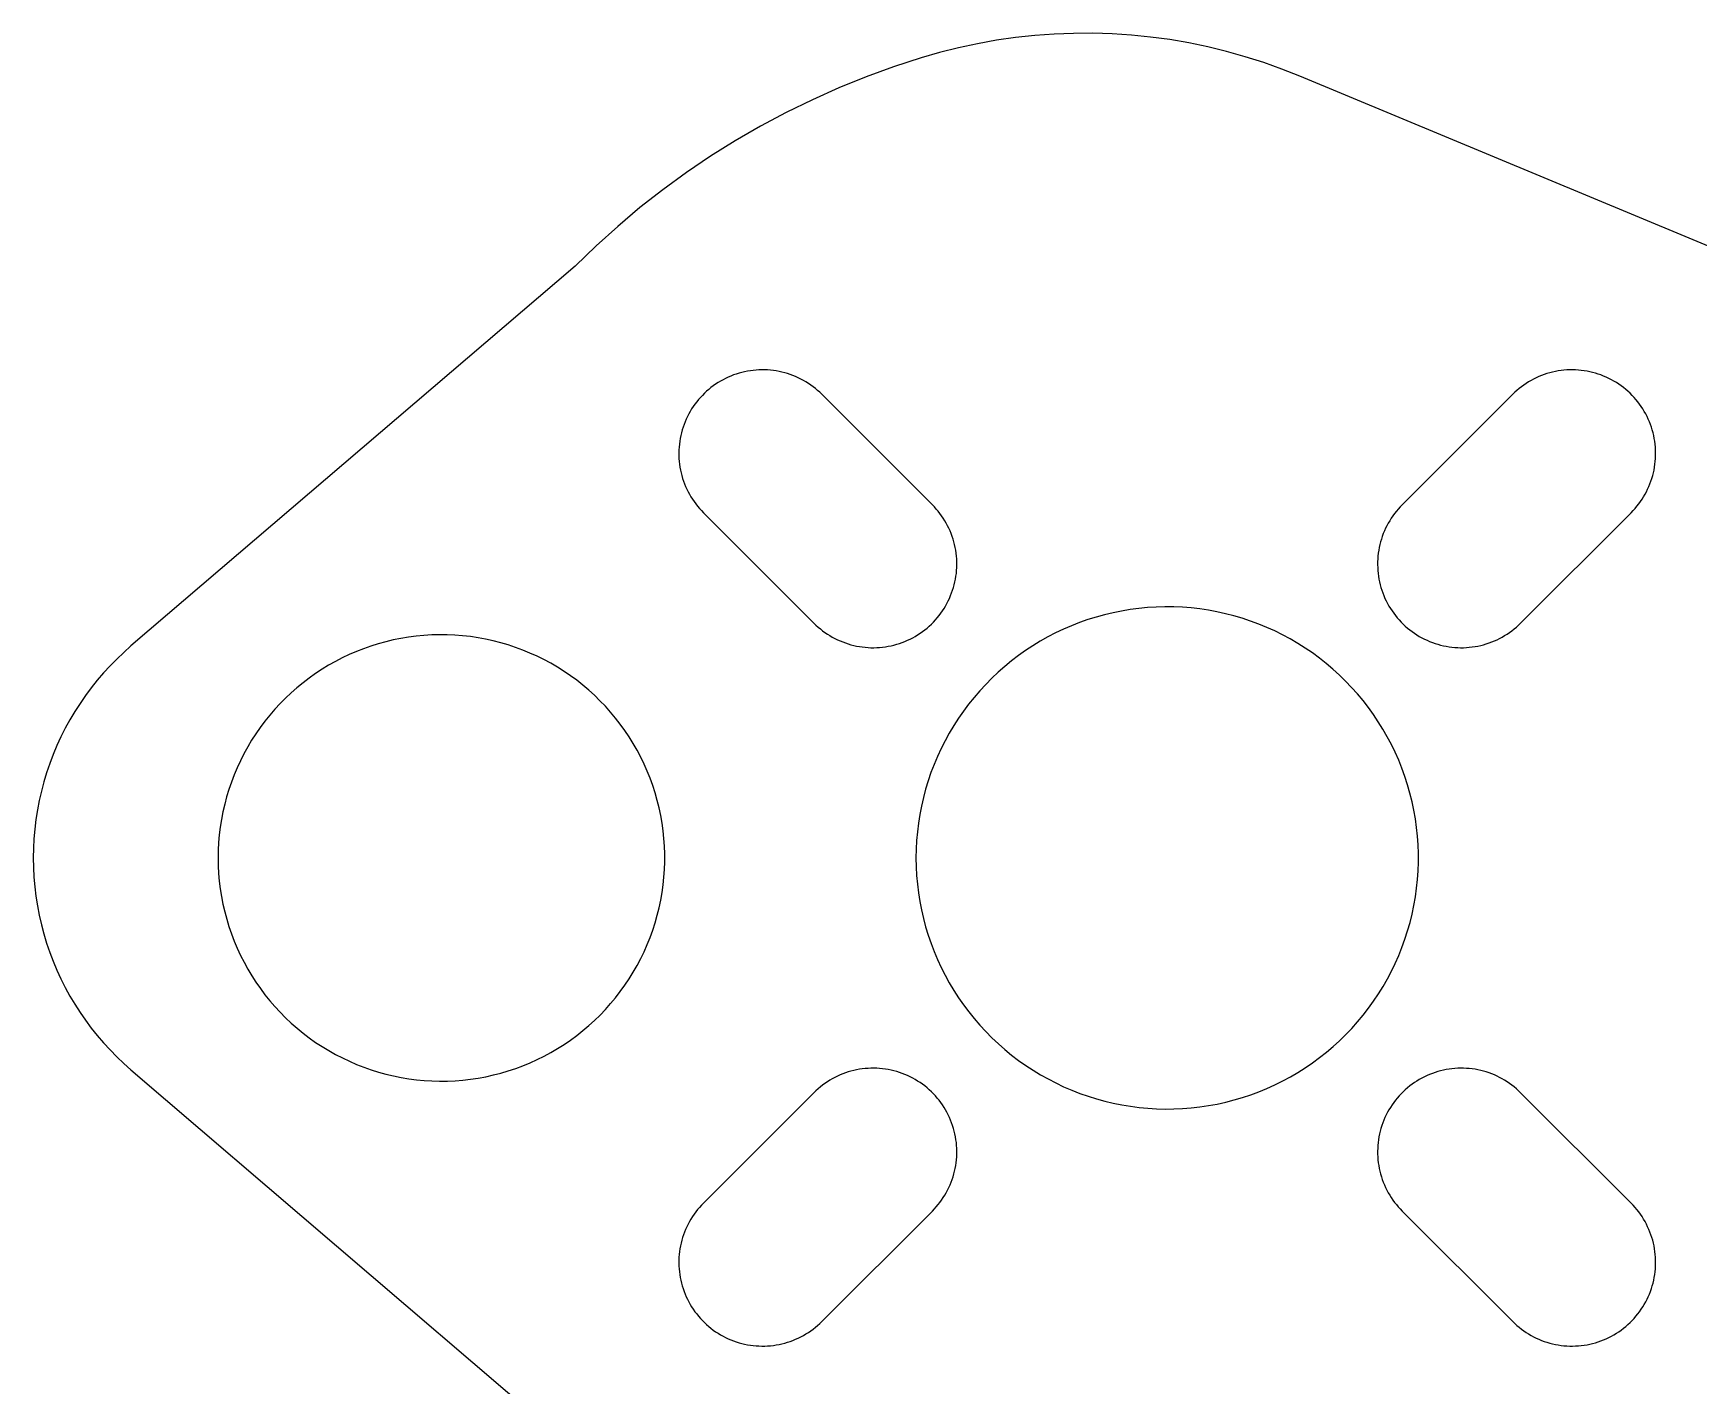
# Model space of a CAD drawing. Header units: millimetres. Extents: x 1015 to 1415, y -25 to 475.
# Drawn here: x 1058.83 to 1088.66, y 1.6 to 25.83 of the extents above; entities that cross this region are included whole.
import ezdxf

# ---------------------------------------------------------------- set-up
doc = ezdxf.new("R2010")
doc.units = ezdxf.units.MM
doc.header["$MEASUREMENT"] = 0
doc.layers.add('corte', color=1, linetype='Continuous', true_color=0xff0000)

msp = doc.modelspace()

# ---------------------------------------------------------------- linework, layer by layer
at = {"layer": 'corte', "linetype": 'Continuous', "lineweight": 25}
for p, q in [((1076.082, 25.706), (1075.741, 25.645)), ((1076.425, 25.755), (1076.082, 25.706)), ((1076.77, 25.792), (1076.425, 25.755)), ((1077.115, 25.818), (1076.77, 25.792)), ((1077.462, 25.831), (1077.115, 25.818)), ((1077.808, 25.832), (1077.462, 25.831)), ((1078.154, 25.822), (1077.808, 25.832)), ((1078.5, 25.799), (1078.154, 25.822)), ((1078.845, 25.764), (1078.5, 25.799)), ((1079.189, 25.718), (1078.845, 25.764)), ((1079.53, 25.659), (1079.189, 25.718)), ((1079.869, 25.589), (1079.53, 25.659)), ((1074.733, 25.391), (1074.237, 25.229)), ((1075.066, 25.487), (1074.733, 25.391)), ((1075.402, 25.572), (1075.066, 25.487)), ((1075.741, 25.645), (1075.402, 25.572)), ((1080.206, 25.507), (1079.869, 25.589)), ((1080.54, 25.413), (1080.206, 25.507)), ((1080.87, 25.308), (1080.54, 25.413)), ((1074.237, 25.229), (1073.747, 25.05)), ((1081.197, 25.192), (1080.87, 25.308)), ((1081.519, 25.064), (1081.197, 25.192)), ((1101.296, 16.823), (1081.519, 25.064)), ((1073.263, 24.854), (1072.787, 24.641)), ((1073.747, 25.05), (1073.263, 24.854)), ((1072.787, 24.641), (1072.318, 24.412)), ((1071.858, 24.166), (1071.406, 23.905)), ((1072.318, 24.412), (1071.858, 24.166)), ((1071.406, 23.905), (1070.964, 23.628)), ((1070.964, 23.628), (1070.531, 23.336)), ((1070.531, 23.336), (1070.109, 23.029)), ((1070.109, 23.029), (1069.698, 22.708)), ((1069.698, 22.708), (1069.299, 22.372)), ((1069.299, 22.372), (1068.911, 22.023)), ((1068.911, 22.023), (1068.536, 21.661)), ((1068.536, 21.661), (1060.581, 14.853)), ((1071.326, 19.69), (1071.279, 19.67)), ((1071.375, 19.709), (1071.326, 19.69)), ((1071.424, 19.726), (1071.375, 19.709)), ((1071.473, 19.741), (1071.424, 19.726)), ((1071.523, 19.755), (1071.473, 19.741)), ((1071.573, 19.767), (1071.523, 19.755)), ((1071.624, 19.777), (1071.573, 19.767)), ((1071.675, 19.786), (1071.624, 19.777)), ((1071.727, 19.792), (1071.675, 19.786)), ((1071.778, 19.797), (1071.727, 19.792)), ((1071.83, 19.8), (1071.778, 19.797)), ((1071.882, 19.802), (1071.83, 19.8)), ((1071.933, 19.801), (1071.882, 19.802)), ((1071.985, 19.799), (1071.933, 19.801)), ((1072.037, 19.795), (1071.985, 19.799)), ((1072.088, 19.789), (1072.037, 19.795)), ((1072.139, 19.782), (1072.088, 19.789)), ((1072.19, 19.772), (1072.139, 19.782)), ((1072.241, 19.761), (1072.19, 19.772)), ((1072.291, 19.749), (1072.241, 19.761)), ((1072.341, 19.734), (1072.291, 19.749)), ((1072.39, 19.718), (1072.341, 19.734)), ((1072.439, 19.7), (1072.39, 19.718)), ((1072.486, 19.68), (1072.439, 19.7)), ((1085.846, 19.7), (1085.798, 19.68)), ((1085.895, 19.718), (1085.846, 19.7)), ((1085.944, 19.734), (1085.895, 19.718)), ((1085.994, 19.749), (1085.944, 19.734)), ((1086.044, 19.761), (1085.994, 19.749)), ((1086.094, 19.772), (1086.044, 19.761)), ((1086.145, 19.782), (1086.094, 19.772)), ((1086.197, 19.789), (1086.145, 19.782)), ((1086.248, 19.795), (1086.197, 19.789)), ((1086.3, 19.799), (1086.248, 19.795)), ((1086.351, 19.801), (1086.3, 19.799)), ((1086.403, 19.802), (1086.351, 19.801)), ((1086.455, 19.8), (1086.403, 19.802)), ((1086.507, 19.797), (1086.455, 19.8)), ((1086.558, 19.792), (1086.507, 19.797)), ((1086.61, 19.786), (1086.558, 19.792)), ((1086.661, 19.777), (1086.61, 19.786)), ((1086.711, 19.767), (1086.661, 19.777)), ((1086.762, 19.755), (1086.711, 19.767)), ((1086.812, 19.741), (1086.762, 19.755)), ((1086.861, 19.726), (1086.812, 19.741)), ((1086.91, 19.709), (1086.861, 19.726)), ((1086.958, 19.69), (1086.91, 19.709)), ((1087.006, 19.67), (1086.958, 19.69)), ((1070.89, 19.416), (1070.852, 19.381)), ((1070.929, 19.45), (1070.89, 19.416)), ((1070.969, 19.483), (1070.929, 19.45)), ((1071.011, 19.514), (1070.969, 19.483)), ((1071.053, 19.544), (1071.011, 19.514)), ((1071.096, 19.572), (1071.053, 19.544)), ((1071.141, 19.599), (1071.096, 19.572)), ((1071.186, 19.624), (1071.141, 19.599)), ((1071.232, 19.648), (1071.186, 19.624)), ((1071.279, 19.67), (1071.232, 19.648)), ((1072.534, 19.659), (1072.486, 19.68)), ((1072.58, 19.636), (1072.534, 19.659)), ((1072.626, 19.612), (1072.58, 19.636)), ((1072.671, 19.586), (1072.626, 19.612)), ((1072.714, 19.558), (1072.671, 19.586)), ((1072.757, 19.529), (1072.714, 19.558)), ((1072.799, 19.498), (1072.757, 19.529)), ((1072.84, 19.467), (1072.799, 19.498)), ((1072.879, 19.433), (1072.84, 19.467)), ((1072.918, 19.399), (1072.879, 19.433)), ((1072.955, 19.363), (1072.918, 19.399)), ((1085.367, 19.399), (1085.33, 19.363)), ((1085.405, 19.433), (1085.367, 19.399)), ((1085.445, 19.467), (1085.405, 19.433)), ((1085.486, 19.498), (1085.445, 19.467)), ((1085.527, 19.529), (1085.486, 19.498)), ((1085.57, 19.558), (1085.527, 19.529)), ((1085.614, 19.586), (1085.57, 19.558)), ((1085.659, 19.612), (1085.614, 19.586)), ((1085.705, 19.636), (1085.659, 19.612)), ((1085.751, 19.659), (1085.705, 19.636)), ((1085.798, 19.68), (1085.751, 19.659)), ((1087.053, 19.648), (1087.006, 19.67)), ((1087.099, 19.624), (1087.053, 19.648)), ((1087.144, 19.599), (1087.099, 19.624)), ((1087.188, 19.572), (1087.144, 19.599)), ((1087.232, 19.544), (1087.188, 19.572)), ((1087.274, 19.514), (1087.232, 19.544)), ((1087.315, 19.483), (1087.274, 19.514)), ((1087.355, 19.45), (1087.315, 19.483)), ((1087.395, 19.416), (1087.355, 19.45)), ((1087.432, 19.381), (1087.395, 19.416)), ((1070.624, 19.1), (1070.598, 19.056)), ((1070.653, 19.143), (1070.624, 19.1)), ((1070.683, 19.186), (1070.653, 19.143)), ((1070.714, 19.227), (1070.683, 19.186)), ((1070.746, 19.267), (1070.714, 19.227)), ((1070.78, 19.306), (1070.746, 19.267)), ((1070.816, 19.344), (1070.78, 19.306)), ((1070.852, 19.381), (1070.816, 19.344)), ((1074.935, 17.383), (1072.955, 19.363)), ((1085.33, 19.363), (1083.35, 17.383)), ((1087.469, 19.344), (1087.432, 19.381)), ((1087.504, 19.306), (1087.469, 19.344)), ((1087.538, 19.267), (1087.504, 19.306)), ((1087.571, 19.227), (1087.538, 19.267)), ((1087.602, 19.186), (1087.571, 19.227)), ((1087.632, 19.143), (1087.602, 19.186)), ((1087.66, 19.1), (1087.632, 19.143)), ((1087.687, 19.056), (1087.66, 19.1)), ((1070.487, 18.822), (1070.47, 18.773)), ((1070.506, 18.87), (1070.487, 18.822)), ((1070.527, 18.918), (1070.506, 18.87)), ((1070.549, 18.964), (1070.527, 18.918)), ((1070.572, 19.01), (1070.549, 18.964)), ((1070.598, 19.056), (1070.572, 19.01)), ((1087.712, 19.01), (1087.687, 19.056)), ((1087.736, 18.964), (1087.712, 19.01)), ((1087.758, 18.918), (1087.736, 18.964)), ((1087.778, 18.87), (1087.758, 18.918)), ((1087.797, 18.822), (1087.778, 18.87)), ((1087.814, 18.773), (1087.797, 18.822)), ((1070.411, 18.521), (1070.404, 18.47)), ((1070.419, 18.572), (1070.411, 18.521)), ((1070.429, 18.623), (1070.419, 18.572)), ((1070.441, 18.673), (1070.429, 18.623)), ((1070.455, 18.723), (1070.441, 18.673)), ((1070.47, 18.773), (1070.455, 18.723)), ((1087.83, 18.723), (1087.814, 18.773)), ((1087.843, 18.673), (1087.83, 18.723)), ((1087.855, 18.623), (1087.843, 18.673)), ((1087.866, 18.572), (1087.855, 18.623)), ((1087.874, 18.521), (1087.866, 18.572)), ((1087.881, 18.47), (1087.874, 18.521)), ((1070.396, 18.367), (1070.395, 18.315)), ((1070.395, 18.315), (1070.395, 18.263)), ((1070.395, 18.263), (1070.397, 18.211)), ((1070.399, 18.418), (1070.396, 18.367)), ((1070.397, 18.211), (1070.401, 18.16)), ((1070.404, 18.47), (1070.399, 18.418)), ((1087.886, 18.418), (1087.881, 18.47)), ((1087.883, 18.16), (1087.887, 18.211)), ((1087.889, 18.367), (1087.886, 18.418)), ((1087.887, 18.211), (1087.89, 18.263)), ((1087.89, 18.315), (1087.889, 18.367)), ((1087.89, 18.263), (1087.89, 18.315)), ((1070.401, 18.16), (1070.407, 18.108)), ((1070.407, 18.108), (1070.415, 18.057)), ((1070.415, 18.057), (1070.424, 18.006)), ((1070.424, 18.006), (1070.435, 17.955)), ((1070.435, 17.955), (1070.448, 17.905)), ((1070.448, 17.905), (1070.462, 17.856)), ((1087.822, 17.856), (1087.837, 17.905)), ((1087.837, 17.905), (1087.85, 17.955)), ((1087.85, 17.955), (1087.861, 18.006)), ((1087.861, 18.006), (1087.87, 18.057)), ((1087.87, 18.057), (1087.878, 18.108)), ((1087.878, 18.108), (1087.883, 18.16)), ((1070.462, 17.856), (1070.479, 17.806)), ((1070.479, 17.806), (1070.497, 17.758)), ((1070.497, 17.758), (1070.516, 17.71)), ((1070.516, 17.71), (1070.537, 17.663)), ((1070.537, 17.663), (1070.56, 17.616)), ((1070.56, 17.616), (1070.585, 17.571)), ((1087.7, 17.571), (1087.724, 17.616)), ((1087.724, 17.616), (1087.747, 17.663)), ((1087.747, 17.663), (1087.768, 17.71)), ((1087.768, 17.71), (1087.788, 17.758)), ((1087.788, 17.758), (1087.806, 17.806)), ((1087.806, 17.806), (1087.822, 17.856)), ((1070.585, 17.571), (1070.611, 17.526)), ((1070.611, 17.526), (1070.638, 17.482)), ((1070.638, 17.482), (1070.667, 17.439)), ((1070.667, 17.439), (1070.698, 17.397)), ((1070.698, 17.397), (1070.73, 17.357)), ((1070.73, 17.357), (1070.763, 17.317)), ((1070.763, 17.317), (1070.798, 17.278)), ((1074.971, 17.345), (1074.935, 17.383)), ((1075.006, 17.307), (1074.971, 17.345)), ((1075.039, 17.267), (1075.006, 17.307)), ((1083.279, 17.307), (1083.246, 17.267)), ((1083.314, 17.345), (1083.279, 17.307)), ((1083.35, 17.383), (1083.314, 17.345)), ((1087.487, 17.278), (1087.522, 17.317)), ((1087.522, 17.317), (1087.555, 17.357)), ((1087.555, 17.357), (1087.587, 17.397)), ((1087.587, 17.397), (1087.617, 17.439)), ((1087.617, 17.439), (1087.646, 17.482)), ((1087.646, 17.482), (1087.674, 17.526)), ((1087.674, 17.526), (1087.7, 17.571)), ((1070.798, 17.278), (1070.834, 17.241)), ((1070.834, 17.241), (1072.814, 15.261)), ((1075.071, 17.227), (1075.039, 17.267)), ((1075.101, 17.185), (1075.071, 17.227)), ((1075.131, 17.142), (1075.101, 17.185)), ((1075.158, 17.098), (1075.131, 17.142)), ((1075.184, 17.053), (1075.158, 17.098)), ((1075.209, 17.008), (1075.184, 17.053)), ((1075.231, 16.961), (1075.209, 17.008)), ((1083.076, 17.008), (1083.053, 16.961)), ((1083.101, 17.053), (1083.076, 17.008)), ((1083.127, 17.098), (1083.101, 17.053)), ((1083.154, 17.142), (1083.127, 17.098)), ((1083.183, 17.185), (1083.154, 17.142)), ((1083.214, 17.227), (1083.183, 17.185)), ((1083.246, 17.267), (1083.214, 17.227)), ((1085.471, 15.261), (1087.451, 17.241)), ((1087.451, 17.241), (1087.487, 17.278)), ((1075.253, 16.914), (1075.231, 16.961)), ((1075.272, 16.866), (1075.253, 16.914)), ((1075.29, 16.817), (1075.272, 16.866)), ((1075.306, 16.768), (1075.29, 16.817)), ((1075.321, 16.719), (1075.306, 16.768)), ((1075.334, 16.668), (1075.321, 16.719)), ((1082.964, 16.719), (1082.951, 16.668)), ((1082.978, 16.768), (1082.964, 16.719)), ((1082.994, 16.817), (1082.978, 16.768)), ((1083.012, 16.866), (1082.994, 16.817)), ((1083.032, 16.914), (1083.012, 16.866)), ((1083.053, 16.961), (1083.032, 16.914)), ((1075.345, 16.618), (1075.334, 16.668)), ((1075.354, 16.567), (1075.345, 16.618)), ((1075.362, 16.516), (1075.354, 16.567)), ((1075.368, 16.464), (1075.362, 16.516)), ((1075.372, 16.413), (1075.368, 16.464)), ((1075.374, 16.361), (1075.372, 16.413)), ((1082.913, 16.413), (1082.911, 16.361)), ((1082.917, 16.464), (1082.913, 16.413)), ((1082.923, 16.516), (1082.917, 16.464)), ((1082.93, 16.567), (1082.923, 16.516)), ((1082.94, 16.618), (1082.93, 16.567)), ((1082.951, 16.668), (1082.94, 16.618)), ((1075.358, 16.103), (1075.365, 16.154)), ((1075.365, 16.154), (1075.37, 16.206)), ((1075.37, 16.206), (1075.373, 16.257)), ((1075.373, 16.257), (1075.374, 16.309)), ((1075.374, 16.309), (1075.374, 16.361)), ((1082.911, 16.361), (1082.91, 16.309)), ((1082.91, 16.309), (1082.912, 16.257)), ((1082.912, 16.257), (1082.915, 16.206)), ((1082.915, 16.206), (1082.92, 16.154)), ((1082.92, 16.154), (1082.926, 16.103)), ((1075.281, 15.802), (1075.299, 15.851)), ((1075.299, 15.851), (1075.314, 15.901)), ((1075.314, 15.901), (1075.328, 15.95)), ((1075.328, 15.95), (1075.34, 16.001)), ((1075.34, 16.001), (1075.35, 16.052)), ((1075.35, 16.052), (1075.358, 16.103)), ((1082.926, 16.103), (1082.935, 16.052)), ((1082.935, 16.052), (1082.945, 16.001)), ((1082.945, 16.001), (1082.957, 15.95)), ((1082.957, 15.95), (1082.971, 15.901)), ((1082.971, 15.901), (1082.986, 15.851)), ((1082.986, 15.851), (1083.003, 15.802)), ((1075.116, 15.481), (1075.145, 15.524)), ((1075.145, 15.524), (1075.171, 15.568)), ((1075.171, 15.568), (1075.197, 15.613)), ((1075.197, 15.613), (1075.22, 15.66)), ((1075.22, 15.66), (1075.242, 15.706)), ((1075.242, 15.706), (1075.263, 15.754)), ((1075.263, 15.754), (1075.281, 15.802)), ((1078.634, 15.525), (1078.479, 15.505)), ((1078.79, 15.54), (1078.634, 15.525)), ((1078.946, 15.55), (1078.79, 15.54)), ((1079.102, 15.554), (1078.946, 15.55)), ((1079.258, 15.553), (1079.102, 15.554)), ((1079.414, 15.546), (1079.258, 15.553)), ((1079.57, 15.534), (1079.414, 15.546)), ((1079.725, 15.516), (1079.57, 15.534)), ((1079.88, 15.493), (1079.725, 15.516)), ((1083.003, 15.802), (1083.022, 15.754)), ((1083.022, 15.754), (1083.042, 15.706)), ((1083.042, 15.706), (1083.065, 15.66)), ((1083.065, 15.66), (1083.088, 15.613)), ((1083.088, 15.613), (1083.113, 15.568)), ((1083.113, 15.568), (1083.14, 15.524)), ((1083.14, 15.524), (1083.169, 15.481)), ((1072.814, 15.261), (1072.851, 15.225)), ((1072.851, 15.225), (1072.889, 15.191)), ((1074.879, 15.208), (1074.917, 15.243)), ((1074.917, 15.243), (1074.953, 15.28)), ((1074.953, 15.28), (1074.989, 15.318)), ((1074.989, 15.318), (1075.023, 15.357)), ((1075.023, 15.357), (1075.055, 15.397)), ((1075.055, 15.397), (1075.086, 15.438)), ((1075.086, 15.438), (1075.116, 15.481)), ((1077.428, 15.215), (1077.285, 15.153)), ((1077.573, 15.272), (1077.428, 15.215)), ((1077.721, 15.324), (1077.573, 15.272)), ((1077.87, 15.37), (1077.721, 15.324)), ((1078.02, 15.412), (1077.87, 15.37)), ((1078.172, 15.448), (1078.02, 15.412)), ((1078.325, 15.479), (1078.172, 15.448)), ((1078.479, 15.505), (1078.325, 15.479)), ((1080.033, 15.465), (1079.88, 15.493)), ((1080.186, 15.431), (1080.033, 15.465)), ((1080.337, 15.393), (1080.186, 15.431)), ((1080.487, 15.348), (1080.337, 15.393)), ((1080.635, 15.299), (1080.487, 15.348)), ((1080.782, 15.245), (1080.635, 15.299)), ((1080.926, 15.185), (1080.782, 15.245)), ((1083.169, 15.481), (1083.198, 15.438)), ((1083.198, 15.438), (1083.23, 15.397)), ((1083.23, 15.397), (1083.262, 15.357)), ((1083.262, 15.357), (1083.296, 15.318)), ((1083.296, 15.318), (1083.331, 15.28)), ((1083.331, 15.28), (1083.368, 15.243)), ((1083.368, 15.243), (1083.406, 15.208)), ((1085.395, 15.191), (1085.434, 15.225)), ((1085.434, 15.225), (1085.471, 15.261)), ((1065.145, 14.928), (1065.011, 14.891)), ((1065.28, 14.96), (1065.145, 14.928)), ((1065.416, 14.988), (1065.28, 14.96)), ((1065.553, 15.01), (1065.416, 14.988)), ((1065.691, 15.028), (1065.553, 15.01)), ((1065.829, 15.042), (1065.691, 15.028)), ((1065.968, 15.05), (1065.829, 15.042)), ((1066.106, 15.054), (1065.968, 15.05)), ((1066.245, 15.053), (1066.106, 15.054)), ((1066.384, 15.047), (1066.245, 15.053)), ((1066.522, 15.036), (1066.384, 15.047)), ((1066.66, 15.02), (1066.522, 15.036)), ((1066.798, 15), (1066.66, 15.02)), ((1066.934, 14.975), (1066.798, 15)), ((1067.07, 14.945), (1066.934, 14.975)), ((1067.204, 14.911), (1067.07, 14.945)), ((1072.889, 15.191), (1072.929, 15.157)), ((1072.929, 15.157), (1072.97, 15.125)), ((1072.97, 15.125), (1073.012, 15.095)), ((1073.012, 15.095), (1073.055, 15.066)), ((1073.055, 15.066), (1073.098, 15.038)), ((1073.098, 15.038), (1073.143, 15.012)), ((1073.143, 15.012), (1073.189, 14.988)), ((1073.189, 14.988), (1073.235, 14.965)), ((1073.235, 14.965), (1073.282, 14.944)), ((1073.282, 14.944), (1073.33, 14.924)), ((1073.33, 14.924), (1073.379, 14.906)), ((1074.345, 14.898), (1074.394, 14.915)), ((1074.394, 14.915), (1074.442, 14.934)), ((1074.442, 14.934), (1074.49, 14.954)), ((1074.49, 14.954), (1074.537, 14.976)), ((1074.537, 14.976), (1074.583, 15)), ((1074.583, 15), (1074.628, 15.025)), ((1074.628, 15.025), (1074.672, 15.052)), ((1074.672, 15.052), (1074.716, 15.08)), ((1074.716, 15.08), (1074.758, 15.11)), ((1074.758, 15.11), (1074.799, 15.141)), ((1074.799, 15.141), (1074.84, 15.174)), ((1074.84, 15.174), (1074.879, 15.208)), ((1076.869, 14.937), (1076.735, 14.856)), ((1077.005, 15.014), (1076.869, 14.937)), ((1077.143, 15.086), (1077.005, 15.014)), ((1077.285, 15.153), (1077.143, 15.086)), ((1081.068, 15.121), (1080.926, 15.185)), ((1081.208, 15.052), (1081.068, 15.121)), ((1081.346, 14.978), (1081.208, 15.052)), ((1081.481, 14.899), (1081.346, 14.978)), ((1083.406, 15.208), (1083.445, 15.174)), ((1083.445, 15.174), (1083.485, 15.141)), ((1083.485, 15.141), (1083.527, 15.11)), ((1083.527, 15.11), (1083.569, 15.08)), ((1083.569, 15.08), (1083.612, 15.052)), ((1083.612, 15.052), (1083.657, 15.025)), ((1083.657, 15.025), (1083.702, 15)), ((1083.702, 15), (1083.748, 14.976)), ((1083.748, 14.976), (1083.795, 14.954)), ((1083.795, 14.954), (1083.842, 14.934)), ((1083.842, 14.934), (1083.891, 14.915)), ((1083.891, 14.915), (1083.939, 14.898)), ((1084.906, 14.906), (1084.954, 14.924)), ((1084.954, 14.924), (1085.002, 14.944)), ((1085.002, 14.944), (1085.049, 14.965)), ((1085.049, 14.965), (1085.096, 14.988)), ((1085.096, 14.988), (1085.142, 15.012)), ((1085.142, 15.012), (1085.186, 15.038)), ((1085.186, 15.038), (1085.23, 15.066)), ((1085.23, 15.066), (1085.273, 15.095)), ((1085.273, 15.095), (1085.315, 15.125)), ((1085.315, 15.125), (1085.356, 15.157)), ((1085.356, 15.157), (1085.395, 15.191)), ((1060.327, 14.619), (1060.206, 14.496)), ((1060.452, 14.738), (1060.327, 14.619)), ((1060.581, 14.853), (1060.452, 14.738)), ((1064.366, 14.638), (1064.242, 14.574)), ((1064.491, 14.697), (1064.366, 14.638)), ((1064.618, 14.752), (1064.491, 14.697)), ((1064.748, 14.803), (1064.618, 14.752)), ((1064.879, 14.849), (1064.748, 14.803)), ((1065.011, 14.891), (1064.879, 14.849)), ((1067.337, 14.871), (1067.204, 14.911)), ((1067.469, 14.828), (1067.337, 14.871)), ((1067.599, 14.779), (1067.469, 14.828)), ((1067.728, 14.726), (1067.599, 14.779)), ((1067.854, 14.669), (1067.728, 14.726)), ((1067.979, 14.608), (1067.854, 14.669)), ((1073.379, 14.906), (1073.428, 14.89)), ((1073.428, 14.89), (1073.478, 14.875)), ((1073.478, 14.875), (1073.528, 14.863)), ((1073.528, 14.863), (1073.579, 14.851)), ((1073.579, 14.851), (1073.63, 14.842)), ((1073.63, 14.842), (1073.681, 14.835)), ((1073.681, 14.835), (1073.732, 14.829)), ((1073.732, 14.829), (1073.784, 14.825)), ((1073.784, 14.825), (1073.836, 14.822)), ((1073.836, 14.822), (1073.887, 14.822)), ((1073.887, 14.822), (1073.939, 14.823)), ((1073.939, 14.823), (1073.991, 14.827)), ((1073.991, 14.827), (1074.042, 14.831)), ((1074.042, 14.831), (1074.094, 14.838)), ((1074.094, 14.838), (1074.145, 14.847)), ((1074.145, 14.847), (1074.196, 14.857)), ((1074.196, 14.857), (1074.246, 14.869)), ((1074.246, 14.869), (1074.296, 14.882)), ((1074.296, 14.882), (1074.345, 14.898)), ((1076.477, 14.68), (1076.353, 14.585)), ((1076.605, 14.77), (1076.477, 14.68)), ((1076.735, 14.856), (1076.605, 14.77)), ((1081.613, 14.815), (1081.481, 14.899)), ((1081.742, 14.727), (1081.613, 14.815)), ((1081.868, 14.635), (1081.742, 14.727)), ((1081.99, 14.538), (1081.868, 14.635)), ((1083.939, 14.898), (1083.989, 14.882)), ((1083.989, 14.882), (1084.039, 14.869)), ((1084.039, 14.869), (1084.089, 14.857)), ((1084.089, 14.857), (1084.14, 14.847)), ((1084.14, 14.847), (1084.191, 14.838)), ((1084.191, 14.838), (1084.242, 14.831)), ((1084.242, 14.831), (1084.294, 14.827)), ((1084.294, 14.827), (1084.346, 14.823)), ((1084.346, 14.823), (1084.397, 14.822)), ((1084.397, 14.822), (1084.449, 14.822)), ((1084.449, 14.822), (1084.501, 14.825)), ((1084.501, 14.825), (1084.553, 14.829)), ((1084.553, 14.829), (1084.604, 14.835)), ((1084.604, 14.835), (1084.655, 14.842)), ((1084.655, 14.842), (1084.706, 14.851)), ((1084.706, 14.851), (1084.757, 14.863)), ((1084.757, 14.863), (1084.807, 14.875)), ((1084.807, 14.875), (1084.857, 14.89)), ((1084.857, 14.89), (1084.906, 14.906)), ((1060.089, 14.369), (1059.977, 14.238)), ((1060.206, 14.496), (1060.089, 14.369)), ((1063.887, 14.357), (1063.773, 14.277)), ((1064.003, 14.434), (1063.887, 14.357)), ((1064.121, 14.506), (1064.003, 14.434)), ((1064.242, 14.574), (1064.121, 14.506)), ((1068.101, 14.542), (1067.979, 14.608)), ((1068.221, 14.472), (1068.101, 14.542)), ((1068.338, 14.397), (1068.221, 14.472)), ((1068.453, 14.319), (1068.338, 14.397)), ((1068.565, 14.237), (1068.453, 14.319)), ((1076.115, 14.383), (1076.001, 14.276)), ((1076.232, 14.486), (1076.115, 14.383)), ((1076.353, 14.585), (1076.232, 14.486)), ((1082.11, 14.437), (1081.99, 14.538)), ((1082.225, 14.332), (1082.11, 14.437)), ((1082.337, 14.223), (1082.225, 14.332)), ((1059.869, 14.103), (1059.767, 13.965)), ((1059.977, 14.238), (1059.869, 14.103)), ((1063.555, 14.105), (1063.451, 14.013)), ((1063.663, 14.193), (1063.555, 14.105)), ((1063.773, 14.277), (1063.663, 14.193)), ((1068.674, 14.151), (1068.565, 14.237)), ((1068.78, 14.061), (1068.674, 14.151)), ((1068.883, 13.968), (1068.78, 14.061)), ((1075.785, 14.05), (1075.683, 13.932)), ((1075.891, 14.165), (1075.785, 14.05)), ((1076.001, 14.276), (1075.891, 14.165)), ((1082.445, 14.11), (1082.337, 14.223)), ((1082.549, 13.994), (1082.445, 14.11)), ((1059.669, 13.823), (1059.575, 13.677)), ((1059.767, 13.965), (1059.669, 13.823)), ((1063.252, 13.819), (1063.158, 13.718)), ((1063.35, 13.918), (1063.252, 13.819)), ((1063.451, 14.013), (1063.35, 13.918)), ((1068.982, 13.871), (1068.883, 13.968)), ((1069.078, 13.771), (1068.982, 13.871)), ((1069.171, 13.667), (1069.078, 13.771)), ((1075.585, 13.81), (1075.492, 13.685)), ((1075.683, 13.932), (1075.585, 13.81)), ((1082.649, 13.874), (1082.549, 13.994)), ((1082.745, 13.751), (1082.649, 13.874)), ((1082.836, 13.624), (1082.745, 13.751)), ((1059.487, 13.529), (1059.405, 13.377)), ((1059.575, 13.677), (1059.487, 13.529)), ((1062.981, 13.504), (1062.897, 13.393)), ((1063.067, 13.612), (1062.981, 13.504)), ((1063.158, 13.718), (1063.067, 13.612)), ((1069.26, 13.561), (1069.171, 13.667)), ((1069.345, 13.451), (1069.26, 13.561)), ((1069.426, 13.338), (1069.345, 13.451)), ((1075.318, 13.426), (1075.238, 13.291)), ((1075.403, 13.557), (1075.318, 13.426)), ((1075.492, 13.685), (1075.403, 13.557)), ((1082.923, 13.494), (1082.836, 13.624)), ((1083.006, 13.361), (1082.923, 13.494)), ((1059.327, 13.223), (1059.255, 13.066)), ((1059.405, 13.377), (1059.327, 13.223)), ((1062.743, 13.162), (1062.672, 13.043)), ((1062.818, 13.279), (1062.743, 13.162)), ((1062.897, 13.393), (1062.818, 13.279)), ((1069.503, 13.223), (1069.426, 13.338)), ((1069.576, 13.105), (1069.503, 13.223)), ((1075.163, 13.155), (1075.092, 13.015)), ((1075.238, 13.291), (1075.163, 13.155)), ((1083.084, 13.226), (1083.006, 13.361)), ((1083.157, 13.088), (1083.084, 13.226)), ((1059.188, 12.907), (1059.127, 12.746)), ((1059.255, 13.066), (1059.188, 12.907)), ((1062.605, 12.921), (1062.542, 12.797)), ((1062.672, 13.043), (1062.605, 12.921)), ((1069.646, 12.985), (1069.576, 13.105)), ((1069.711, 12.862), (1069.646, 12.985)), ((1069.771, 12.737), (1069.711, 12.862)), ((1075.027, 12.873), (1074.966, 12.73)), ((1075.092, 13.015), (1075.027, 12.873)), ((1083.225, 12.947), (1083.157, 13.088)), ((1083.288, 12.805), (1083.225, 12.947)), ((1059.071, 12.582), (1059.022, 12.417)), ((1059.127, 12.746), (1059.071, 12.582)), ((1062.43, 12.543), (1062.381, 12.414)), ((1062.484, 12.671), (1062.43, 12.543)), ((1062.542, 12.797), (1062.484, 12.671)), ((1069.827, 12.61), (1069.771, 12.737)), ((1069.879, 12.481), (1069.827, 12.61)), ((1074.91, 12.584), (1074.86, 12.436)), ((1074.966, 12.73), (1074.91, 12.584)), ((1083.346, 12.66), (1083.288, 12.805)), ((1083.399, 12.513), (1083.346, 12.66)), ((1058.977, 12.25), (1058.939, 12.082)), ((1059.022, 12.417), (1058.977, 12.25)), ((1062.336, 12.282), (1062.295, 12.149)), ((1062.381, 12.414), (1062.336, 12.282)), ((1069.926, 12.351), (1069.879, 12.481)), ((1069.969, 12.219), (1069.926, 12.351)), ((1074.814, 12.286), (1074.774, 12.135)), ((1074.86, 12.436), (1074.814, 12.286)), ((1083.447, 12.364), (1083.399, 12.513)), ((1083.49, 12.214), (1083.447, 12.364)), ((1058.939, 12.082), (1058.906, 11.913)), ((1062.26, 12.015), (1062.229, 11.88)), ((1062.295, 12.149), (1062.26, 12.015)), ((1070.007, 12.085), (1069.969, 12.219)), ((1070.041, 11.95), (1070.007, 12.085)), ((1070.069, 11.814), (1070.041, 11.95)), ((1074.739, 11.983), (1074.71, 11.83)), ((1074.774, 12.135), (1074.739, 11.983)), ((1083.528, 12.062), (1083.49, 12.214)), ((1083.56, 11.909), (1083.528, 12.062)), ((1058.88, 11.742), (1058.859, 11.571)), ((1058.906, 11.913), (1058.88, 11.742)), ((1062.202, 11.744), (1062.181, 11.606)), ((1062.229, 11.88), (1062.202, 11.744)), ((1070.093, 11.678), (1070.069, 11.814)), ((1070.113, 11.54), (1070.093, 11.678)), ((1074.685, 11.675), (1074.667, 11.52)), ((1074.71, 11.83), (1074.685, 11.675)), ((1083.587, 11.756), (1083.56, 11.909)), ((1083.609, 11.601), (1083.587, 11.756)), ((1058.844, 11.399), (1058.835, 11.227)), ((1058.859, 11.571), (1058.844, 11.399)), ((1062.164, 11.469), (1062.152, 11.33)), ((1062.181, 11.606), (1062.164, 11.469)), ((1070.127, 11.402), (1070.113, 11.54)), ((1070.137, 11.264), (1070.127, 11.402)), ((1074.653, 11.365), (1074.645, 11.209)), ((1074.667, 11.52), (1074.653, 11.365)), ((1083.625, 11.446), (1083.609, 11.601)), ((1083.636, 11.29), (1083.625, 11.446)), ((1058.835, 11.227), (1058.832, 11.054)), ((1058.832, 11.054), (1058.835, 10.881)), ((1062.145, 11.192), (1062.142, 11.053)), ((1062.142, 11.053), (1062.145, 10.914)), ((1062.152, 11.33), (1062.145, 11.192)), ((1070.142, 11.125), (1070.137, 11.264)), ((1070.142, 10.986), (1070.142, 11.125)), ((1074.645, 11.209), (1074.642, 11.053)), ((1074.642, 11.053), (1074.645, 10.896)), ((1083.642, 11.134), (1083.636, 11.29)), ((1083.642, 10.977), (1083.642, 11.134)), ((1058.835, 10.881), (1058.844, 10.709)), ((1062.145, 10.914), (1062.152, 10.775)), ((1062.152, 10.775), (1062.164, 10.637)), ((1070.127, 10.709), (1070.137, 10.847)), ((1070.137, 10.847), (1070.142, 10.986)), ((1074.645, 10.896), (1074.653, 10.74)), ((1074.653, 10.74), (1074.667, 10.585)), ((1083.626, 10.665), (1083.636, 10.821)), ((1083.636, 10.821), (1083.642, 10.977)), ((1058.844, 10.709), (1058.859, 10.537)), ((1058.859, 10.537), (1058.88, 10.366)), ((1062.164, 10.637), (1062.181, 10.499)), ((1062.181, 10.499), (1062.203, 10.362)), ((1070.094, 10.433), (1070.113, 10.571)), ((1070.113, 10.571), (1070.127, 10.709)), ((1074.667, 10.585), (1074.686, 10.43)), ((1083.588, 10.355), (1083.609, 10.51)), ((1083.609, 10.51), (1083.626, 10.665)), ((1058.88, 10.366), (1058.906, 10.195)), ((1058.906, 10.195), (1058.939, 10.026)), ((1062.203, 10.362), (1062.229, 10.226)), ((1062.229, 10.226), (1062.26, 10.09)), ((1070.008, 10.026), (1070.041, 10.16)), ((1070.041, 10.16), (1070.07, 10.296)), ((1070.07, 10.296), (1070.094, 10.433)), ((1074.686, 10.43), (1074.71, 10.275)), ((1074.71, 10.275), (1074.74, 10.122)), ((1083.529, 10.049), (1083.561, 10.202)), ((1083.561, 10.202), (1083.588, 10.355)), ((1058.939, 10.026), (1058.977, 9.858)), ((1058.977, 9.858), (1059.022, 9.691)), ((1062.26, 10.09), (1062.296, 9.956)), ((1062.296, 9.956), (1062.336, 9.823)), ((1069.927, 9.76), (1069.97, 9.892)), ((1069.97, 9.892), (1070.008, 10.026)), ((1074.74, 10.122), (1074.775, 9.97)), ((1074.775, 9.97), (1074.815, 9.819)), ((1083.448, 9.747), (1083.491, 9.897)), ((1083.491, 9.897), (1083.529, 10.049)), ((1059.022, 9.691), (1059.071, 9.526)), ((1062.336, 9.823), (1062.381, 9.692)), ((1062.381, 9.692), (1062.431, 9.562)), ((1062.431, 9.562), (1062.485, 9.434)), ((1069.828, 9.501), (1069.88, 9.629)), ((1069.88, 9.629), (1069.927, 9.76)), ((1074.815, 9.819), (1074.861, 9.669)), ((1074.861, 9.669), (1074.911, 9.522)), ((1083.347, 9.451), (1083.4, 9.598)), ((1083.4, 9.598), (1083.448, 9.747)), ((1059.071, 9.526), (1059.127, 9.362)), ((1059.127, 9.362), (1059.188, 9.201)), ((1062.485, 9.434), (1062.543, 9.308)), ((1062.543, 9.308), (1062.606, 9.185)), ((1069.647, 9.126), (1069.712, 9.249)), ((1069.712, 9.249), (1069.772, 9.374)), ((1069.772, 9.374), (1069.828, 9.501)), ((1074.911, 9.522), (1074.967, 9.376)), ((1074.967, 9.376), (1075.028, 9.232)), ((1083.226, 9.163), (1083.289, 9.306)), ((1083.289, 9.306), (1083.347, 9.451)), ((1059.188, 9.201), (1059.255, 9.042)), ((1059.255, 9.042), (1059.327, 8.885)), ((1062.606, 9.185), (1062.673, 9.063)), ((1062.673, 9.063), (1062.744, 8.944)), ((1069.505, 8.887), (1069.578, 9.005)), ((1069.578, 9.005), (1069.647, 9.126)), ((1075.028, 9.232), (1075.094, 9.09)), ((1075.094, 9.09), (1075.164, 8.951)), ((1075.164, 8.951), (1075.239, 8.814)), ((1083.085, 8.885), (1083.158, 9.023)), ((1083.158, 9.023), (1083.226, 9.163)), ((1059.327, 8.885), (1059.405, 8.731)), ((1059.405, 8.731), (1059.487, 8.579)), ((1062.744, 8.944), (1062.82, 8.827)), ((1062.82, 8.827), (1062.899, 8.713)), ((1062.899, 8.713), (1062.982, 8.602)), ((1069.261, 8.549), (1069.346, 8.659)), ((1069.346, 8.659), (1069.427, 8.772)), ((1069.427, 8.772), (1069.505, 8.887)), ((1075.239, 8.814), (1075.32, 8.68)), ((1075.32, 8.68), (1075.404, 8.549)), ((1082.925, 8.616), (1083.007, 8.749)), ((1083.007, 8.749), (1083.085, 8.885)), ((1059.487, 8.579), (1059.575, 8.431)), ((1059.575, 8.431), (1059.669, 8.286)), ((1062.982, 8.602), (1063.069, 8.494)), ((1063.069, 8.494), (1063.16, 8.389)), ((1063.16, 8.389), (1063.254, 8.287)), ((1069.08, 8.339), (1069.172, 8.443)), ((1069.172, 8.443), (1069.261, 8.549)), ((1075.404, 8.549), (1075.493, 8.42)), ((1075.493, 8.42), (1075.587, 8.295)), ((1082.651, 8.236), (1082.747, 8.36)), ((1082.747, 8.36), (1082.838, 8.487)), ((1082.838, 8.487), (1082.925, 8.616)), ((1059.669, 8.286), (1059.767, 8.144)), ((1059.767, 8.144), (1059.869, 8.005)), ((1063.254, 8.287), (1063.352, 8.188)), ((1063.352, 8.188), (1063.453, 8.093)), ((1063.453, 8.093), (1063.557, 8.001)), ((1068.782, 8.049), (1068.885, 8.142)), ((1068.885, 8.142), (1068.984, 8.239)), ((1068.984, 8.239), (1069.08, 8.339)), ((1075.587, 8.295), (1075.685, 8.174)), ((1075.685, 8.174), (1075.787, 8.055)), ((1075.787, 8.055), (1075.893, 7.941)), ((1082.447, 8), (1082.551, 8.116)), ((1082.551, 8.116), (1082.651, 8.236)), ((1059.869, 8.005), (1059.977, 7.87)), ((1059.977, 7.87), (1060.089, 7.739)), ((1063.557, 8.001), (1063.665, 7.914)), ((1063.665, 7.914), (1063.775, 7.829)), ((1063.775, 7.829), (1063.889, 7.749)), ((1068.34, 7.712), (1068.455, 7.79)), ((1068.455, 7.79), (1068.567, 7.873)), ((1068.567, 7.873), (1068.676, 7.959)), ((1068.676, 7.959), (1068.782, 8.049)), ((1075.893, 7.941), (1076.003, 7.83)), ((1076.003, 7.83), (1076.117, 7.723)), ((1082.112, 7.673), (1082.227, 7.778)), ((1082.227, 7.778), (1082.339, 7.887)), ((1082.339, 7.887), (1082.447, 8)), ((1060.089, 7.739), (1060.206, 7.612)), ((1060.206, 7.612), (1060.327, 7.489)), ((1060.327, 7.489), (1060.452, 7.37)), ((1063.889, 7.749), (1064.005, 7.673)), ((1064.005, 7.673), (1064.123, 7.601)), ((1064.123, 7.601), (1064.245, 7.533)), ((1064.245, 7.533), (1064.368, 7.469)), ((1064.368, 7.469), (1064.493, 7.41)), ((1067.857, 7.44), (1067.981, 7.502)), ((1067.981, 7.502), (1068.103, 7.568)), ((1068.103, 7.568), (1068.223, 7.638)), ((1068.223, 7.638), (1068.34, 7.712)), ((1076.117, 7.723), (1076.234, 7.62)), ((1076.234, 7.62), (1076.355, 7.521)), ((1076.355, 7.521), (1076.48, 7.426)), ((1081.744, 7.382), (1081.87, 7.475)), ((1081.87, 7.475), (1081.993, 7.572)), ((1081.993, 7.572), (1082.112, 7.673)), ((1060.452, 7.37), (1060.581, 7.255)), ((1060.581, 7.255), (1068.536, 0.447)), ((1064.493, 7.41), (1064.621, 7.355)), ((1064.621, 7.355), (1064.75, 7.304)), ((1064.75, 7.304), (1064.881, 7.258)), ((1064.881, 7.258), (1065.014, 7.217)), ((1065.014, 7.217), (1065.148, 7.18)), ((1065.148, 7.18), (1065.283, 7.148)), ((1066.937, 7.134), (1067.072, 7.164)), ((1067.072, 7.164), (1067.207, 7.198)), ((1067.207, 7.198), (1067.34, 7.238)), ((1067.34, 7.238), (1067.472, 7.281)), ((1067.472, 7.281), (1067.602, 7.33)), ((1067.602, 7.33), (1067.73, 7.383)), ((1067.73, 7.383), (1067.857, 7.44)), ((1073.282, 7.164), (1073.235, 7.143)), ((1073.33, 7.184), (1073.282, 7.164)), ((1073.379, 7.202), (1073.33, 7.184)), ((1073.428, 7.218), (1073.379, 7.202)), ((1073.478, 7.233), (1073.428, 7.218)), ((1073.528, 7.246), (1073.478, 7.233)), ((1073.579, 7.257), (1073.528, 7.246)), ((1073.63, 7.266), (1073.579, 7.257)), ((1073.681, 7.274), (1073.63, 7.266)), ((1073.732, 7.279), (1073.681, 7.274)), ((1073.784, 7.283), (1073.732, 7.279)), ((1073.836, 7.286), (1073.784, 7.283)), ((1073.887, 7.286), (1073.836, 7.286)), ((1073.939, 7.285), (1073.887, 7.286)), ((1073.991, 7.282), (1073.939, 7.285)), ((1074.042, 7.277), (1073.991, 7.282)), ((1074.094, 7.27), (1074.042, 7.277)), ((1074.145, 7.262), (1074.094, 7.27)), ((1074.196, 7.251), (1074.145, 7.262)), ((1074.246, 7.239), (1074.196, 7.251)), ((1074.296, 7.226), (1074.246, 7.239)), ((1074.345, 7.21), (1074.296, 7.226)), ((1074.394, 7.193), (1074.345, 7.21)), ((1074.442, 7.174), (1074.394, 7.193)), ((1074.49, 7.154), (1074.442, 7.174)), ((1076.48, 7.426), (1076.607, 7.336)), ((1076.607, 7.336), (1076.738, 7.25)), ((1076.738, 7.25), (1076.871, 7.169)), ((1076.871, 7.169), (1077.007, 7.093)), ((1081.348, 7.132), (1081.483, 7.211)), ((1081.483, 7.211), (1081.615, 7.294)), ((1081.615, 7.294), (1081.744, 7.382)), ((1083.842, 7.174), (1083.795, 7.154)), ((1083.891, 7.193), (1083.842, 7.174)), ((1083.939, 7.21), (1083.891, 7.193)), ((1083.989, 7.226), (1083.939, 7.21)), ((1084.039, 7.239), (1083.989, 7.226)), ((1084.089, 7.251), (1084.039, 7.239)), ((1084.14, 7.262), (1084.089, 7.251)), ((1084.191, 7.27), (1084.14, 7.262)), ((1084.242, 7.277), (1084.191, 7.27)), ((1084.294, 7.282), (1084.242, 7.277)), ((1084.346, 7.285), (1084.294, 7.282)), ((1084.397, 7.286), (1084.346, 7.285)), ((1084.449, 7.286), (1084.397, 7.286)), ((1084.501, 7.283), (1084.449, 7.286)), ((1084.553, 7.279), (1084.501, 7.283)), ((1084.604, 7.274), (1084.553, 7.279)), ((1084.655, 7.266), (1084.604, 7.274)), ((1084.706, 7.257), (1084.655, 7.266)), ((1084.757, 7.246), (1084.706, 7.257)), ((1084.807, 7.233), (1084.757, 7.246)), ((1084.857, 7.218), (1084.807, 7.233)), ((1084.906, 7.202), (1084.857, 7.218)), ((1084.954, 7.184), (1084.906, 7.202)), ((1085.002, 7.164), (1084.954, 7.184)), ((1085.049, 7.143), (1085.002, 7.164)), ((1065.283, 7.148), (1065.419, 7.12)), ((1065.419, 7.12), (1065.556, 7.097)), ((1065.556, 7.097), (1065.693, 7.079)), ((1065.693, 7.079), (1065.832, 7.066)), ((1065.832, 7.066), (1065.97, 7.058)), ((1065.97, 7.058), (1066.109, 7.054)), ((1066.109, 7.054), (1066.248, 7.055)), ((1066.248, 7.055), (1066.387, 7.062)), ((1066.387, 7.062), (1066.525, 7.072)), ((1066.525, 7.072), (1066.663, 7.088)), ((1066.663, 7.088), (1066.8, 7.109)), ((1066.8, 7.109), (1066.937, 7.134)), ((1072.851, 6.883), (1072.814, 6.847)), ((1072.889, 6.917), (1072.851, 6.883)), ((1072.929, 6.951), (1072.889, 6.917)), ((1072.97, 6.983), (1072.929, 6.951)), ((1073.012, 7.013), (1072.97, 6.983)), ((1073.055, 7.042), (1073.012, 7.013)), ((1073.098, 7.07), (1073.055, 7.042)), ((1073.143, 7.096), (1073.098, 7.07)), ((1073.189, 7.12), (1073.143, 7.096)), ((1073.235, 7.143), (1073.189, 7.12)), ((1074.537, 7.132), (1074.49, 7.154)), ((1074.583, 7.108), (1074.537, 7.132)), ((1074.628, 7.083), (1074.583, 7.108)), ((1074.672, 7.056), (1074.628, 7.083)), ((1074.716, 7.028), (1074.672, 7.056)), ((1074.758, 6.998), (1074.716, 7.028)), ((1074.799, 6.967), (1074.758, 6.998)), ((1074.84, 6.934), (1074.799, 6.967)), ((1074.879, 6.9), (1074.84, 6.934)), ((1074.917, 6.865), (1074.879, 6.9)), ((1074.953, 6.828), (1074.917, 6.865)), ((1077.007, 7.093), (1077.146, 7.021)), ((1077.146, 7.021), (1077.287, 6.954)), ((1077.287, 6.954), (1077.431, 6.892)), ((1077.431, 6.892), (1077.576, 6.835)), ((1080.638, 6.81), (1080.784, 6.864)), ((1080.784, 6.864), (1080.929, 6.924)), ((1080.929, 6.924), (1081.071, 6.988)), ((1081.071, 6.988), (1081.211, 7.058)), ((1081.211, 7.058), (1081.348, 7.132)), ((1083.368, 6.865), (1083.331, 6.828)), ((1083.406, 6.9), (1083.368, 6.865)), ((1083.445, 6.934), (1083.406, 6.9)), ((1083.485, 6.967), (1083.445, 6.934)), ((1083.527, 6.998), (1083.485, 6.967)), ((1083.569, 7.028), (1083.527, 6.998)), ((1083.612, 7.056), (1083.569, 7.028)), ((1083.657, 7.083), (1083.612, 7.056)), ((1083.702, 7.108), (1083.657, 7.083)), ((1083.748, 7.132), (1083.702, 7.108)), ((1083.795, 7.154), (1083.748, 7.132)), ((1085.096, 7.12), (1085.049, 7.143)), ((1085.142, 7.096), (1085.096, 7.12)), ((1085.186, 7.07), (1085.142, 7.096)), ((1085.23, 7.042), (1085.186, 7.07)), ((1085.273, 7.013), (1085.23, 7.042)), ((1085.315, 6.983), (1085.273, 7.013)), ((1085.356, 6.951), (1085.315, 6.983)), ((1085.395, 6.917), (1085.356, 6.951)), ((1085.434, 6.883), (1085.395, 6.917)), ((1085.471, 6.847), (1085.434, 6.883)), ((1072.814, 6.847), (1070.834, 4.867)), ((1074.989, 6.79), (1074.953, 6.828)), ((1075.023, 6.751), (1074.989, 6.79)), ((1075.055, 6.711), (1075.023, 6.751)), ((1075.086, 6.67), (1075.055, 6.711)), ((1075.116, 6.628), (1075.086, 6.67)), ((1075.145, 6.584), (1075.116, 6.628)), ((1075.171, 6.54), (1075.145, 6.584)), ((1077.576, 6.835), (1077.724, 6.784)), ((1077.724, 6.784), (1077.873, 6.737)), ((1077.873, 6.737), (1078.023, 6.695)), ((1078.023, 6.695), (1078.175, 6.659)), ((1078.175, 6.659), (1078.328, 6.628)), ((1078.328, 6.628), (1078.482, 6.603)), ((1078.482, 6.603), (1078.637, 6.582)), ((1078.637, 6.582), (1078.793, 6.568)), ((1078.793, 6.568), (1078.949, 6.558)), ((1079.261, 6.556), (1079.417, 6.562)), ((1079.417, 6.562), (1079.573, 6.575)), ((1079.573, 6.575), (1079.728, 6.592)), ((1079.728, 6.592), (1079.882, 6.615)), ((1079.882, 6.615), (1080.036, 6.644)), ((1080.036, 6.644), (1080.189, 6.677)), ((1080.189, 6.677), (1080.34, 6.716)), ((1080.34, 6.716), (1080.49, 6.76)), ((1080.49, 6.76), (1080.638, 6.81)), ((1083.14, 6.584), (1083.113, 6.54)), ((1083.169, 6.628), (1083.14, 6.584)), ((1083.198, 6.67), (1083.169, 6.628)), ((1083.23, 6.711), (1083.198, 6.67)), ((1083.262, 6.751), (1083.23, 6.711)), ((1083.296, 6.79), (1083.262, 6.751)), ((1083.331, 6.828), (1083.296, 6.79)), ((1087.451, 4.867), (1085.471, 6.847)), ((1075.197, 6.495), (1075.171, 6.54)), ((1075.22, 6.449), (1075.197, 6.495)), ((1075.242, 6.402), (1075.22, 6.449)), ((1075.263, 6.354), (1075.242, 6.402)), ((1075.281, 6.306), (1075.263, 6.354)), ((1075.299, 6.257), (1075.281, 6.306)), ((1078.949, 6.558), (1079.105, 6.554)), ((1079.105, 6.554), (1079.261, 6.556)), ((1083.003, 6.306), (1082.986, 6.257)), ((1083.022, 6.354), (1083.003, 6.306)), ((1083.042, 6.402), (1083.022, 6.354)), ((1083.065, 6.449), (1083.042, 6.402)), ((1083.088, 6.495), (1083.065, 6.449)), ((1083.113, 6.54), (1083.088, 6.495)), ((1075.314, 6.208), (1075.299, 6.257)), ((1075.328, 6.158), (1075.314, 6.208)), ((1075.34, 6.107), (1075.328, 6.158)), ((1075.35, 6.056), (1075.34, 6.107)), ((1075.358, 6.005), (1075.35, 6.056)), ((1075.365, 5.954), (1075.358, 6.005)), ((1082.926, 6.005), (1082.92, 5.954)), ((1082.935, 6.056), (1082.926, 6.005)), ((1082.945, 6.107), (1082.935, 6.056)), ((1082.957, 6.158), (1082.945, 6.107)), ((1082.971, 6.208), (1082.957, 6.158)), ((1082.986, 6.257), (1082.971, 6.208)), ((1075.37, 5.902), (1075.365, 5.954)), ((1075.368, 5.644), (1075.372, 5.696)), ((1075.373, 5.851), (1075.37, 5.902)), ((1075.372, 5.696), (1075.374, 5.747)), ((1075.374, 5.799), (1075.373, 5.851)), ((1075.374, 5.747), (1075.374, 5.799)), ((1082.912, 5.851), (1082.91, 5.799)), ((1082.91, 5.799), (1082.911, 5.747)), ((1082.911, 5.747), (1082.913, 5.696)), ((1082.915, 5.902), (1082.912, 5.851)), ((1082.913, 5.696), (1082.917, 5.644)), ((1082.92, 5.954), (1082.915, 5.902)), ((1075.306, 5.34), (1075.321, 5.39)), ((1075.321, 5.39), (1075.334, 5.44)), ((1075.334, 5.44), (1075.345, 5.49)), ((1075.345, 5.49), (1075.354, 5.541)), ((1075.354, 5.541), (1075.362, 5.592)), ((1075.362, 5.592), (1075.368, 5.644)), ((1082.917, 5.644), (1082.923, 5.592)), ((1082.923, 5.592), (1082.93, 5.541)), ((1082.93, 5.541), (1082.94, 5.49)), ((1082.94, 5.49), (1082.951, 5.44)), ((1082.951, 5.44), (1082.964, 5.39)), ((1082.964, 5.39), (1082.978, 5.34)), ((1075.184, 5.055), (1075.209, 5.101)), ((1075.209, 5.101), (1075.231, 5.147)), ((1075.231, 5.147), (1075.253, 5.194)), ((1075.253, 5.194), (1075.272, 5.242)), ((1075.272, 5.242), (1075.29, 5.291)), ((1075.29, 5.291), (1075.306, 5.34)), ((1082.978, 5.34), (1082.994, 5.291)), ((1082.994, 5.291), (1083.012, 5.242)), ((1083.012, 5.242), (1083.032, 5.194)), ((1083.032, 5.194), (1083.053, 5.147)), ((1083.053, 5.147), (1083.076, 5.101)), ((1083.076, 5.101), (1083.101, 5.055)), ((1070.763, 4.791), (1070.73, 4.752)), ((1070.798, 4.83), (1070.763, 4.791)), ((1070.834, 4.867), (1070.798, 4.83)), ((1074.971, 4.763), (1075.006, 4.801)), ((1075.006, 4.801), (1075.039, 4.841)), ((1075.039, 4.841), (1075.071, 4.882)), ((1075.071, 4.882), (1075.101, 4.923)), ((1075.101, 4.923), (1075.131, 4.966)), ((1075.131, 4.966), (1075.158, 5.01)), ((1075.158, 5.01), (1075.184, 5.055)), ((1083.101, 5.055), (1083.127, 5.01)), ((1083.127, 5.01), (1083.154, 4.966)), ((1083.154, 4.966), (1083.183, 4.923)), ((1083.183, 4.923), (1083.214, 4.882)), ((1083.214, 4.882), (1083.246, 4.841)), ((1083.246, 4.841), (1083.279, 4.801)), ((1083.279, 4.801), (1083.314, 4.763)), ((1087.487, 4.83), (1087.451, 4.867)), ((1087.522, 4.791), (1087.487, 4.83)), ((1087.555, 4.752), (1087.522, 4.791)), ((1070.56, 4.492), (1070.537, 4.445)), ((1070.585, 4.537), (1070.56, 4.492)), ((1070.611, 4.582), (1070.585, 4.537)), ((1070.638, 4.626), (1070.611, 4.582)), ((1070.667, 4.669), (1070.638, 4.626)), ((1070.698, 4.711), (1070.667, 4.669)), ((1070.73, 4.752), (1070.698, 4.711)), ((1072.955, 2.746), (1074.935, 4.725)), ((1074.935, 4.725), (1074.971, 4.763)), ((1083.314, 4.763), (1083.35, 4.725)), ((1083.35, 4.725), (1085.33, 2.746)), ((1087.587, 4.711), (1087.555, 4.752)), ((1087.617, 4.669), (1087.587, 4.711)), ((1087.646, 4.626), (1087.617, 4.669)), ((1087.674, 4.582), (1087.646, 4.626)), ((1087.7, 4.537), (1087.674, 4.582)), ((1087.724, 4.492), (1087.7, 4.537)), ((1087.747, 4.445), (1087.724, 4.492)), ((1070.448, 4.203), (1070.435, 4.153)), ((1070.462, 4.252), (1070.448, 4.203)), ((1070.479, 4.302), (1070.462, 4.252)), ((1070.497, 4.35), (1070.479, 4.302)), ((1070.516, 4.398), (1070.497, 4.35)), ((1070.537, 4.445), (1070.516, 4.398)), ((1087.768, 4.398), (1087.747, 4.445)), ((1087.788, 4.35), (1087.768, 4.398)), ((1087.806, 4.302), (1087.788, 4.35)), ((1087.822, 4.252), (1087.806, 4.302)), ((1087.837, 4.203), (1087.822, 4.252)), ((1087.85, 4.153), (1087.837, 4.203)), ((1070.397, 3.897), (1070.395, 3.845)), ((1070.401, 3.948), (1070.397, 3.897)), ((1070.407, 4), (1070.401, 3.948)), ((1070.415, 4.051), (1070.407, 4)), ((1070.424, 4.102), (1070.415, 4.051)), ((1070.435, 4.153), (1070.424, 4.102)), ((1087.861, 4.102), (1087.85, 4.153)), ((1087.87, 4.051), (1087.861, 4.102)), ((1087.878, 4), (1087.87, 4.051)), ((1087.883, 3.948), (1087.878, 4)), ((1087.887, 3.897), (1087.883, 3.948)), ((1087.89, 3.845), (1087.887, 3.897)), ((1070.395, 3.845), (1070.395, 3.793)), ((1070.395, 3.793), (1070.396, 3.741)), ((1070.396, 3.741), (1070.399, 3.69)), ((1070.399, 3.69), (1070.404, 3.638)), ((1070.404, 3.638), (1070.411, 3.587)), ((1070.411, 3.587), (1070.419, 3.536)), ((1087.866, 3.536), (1087.874, 3.587)), ((1087.874, 3.587), (1087.881, 3.638)), ((1087.881, 3.638), (1087.886, 3.69)), ((1087.886, 3.69), (1087.889, 3.741)), ((1087.889, 3.741), (1087.89, 3.793)), ((1087.89, 3.793), (1087.89, 3.845)), ((1070.419, 3.536), (1070.429, 3.485)), ((1070.429, 3.485), (1070.441, 3.435)), ((1070.441, 3.435), (1070.455, 3.385)), ((1070.455, 3.385), (1070.47, 3.335)), ((1070.47, 3.335), (1070.487, 3.286)), ((1070.487, 3.286), (1070.506, 3.238)), ((1087.778, 3.238), (1087.797, 3.286)), ((1087.797, 3.286), (1087.814, 3.335)), ((1087.814, 3.335), (1087.83, 3.385)), ((1087.83, 3.385), (1087.843, 3.435)), ((1087.843, 3.435), (1087.855, 3.485)), ((1087.855, 3.485), (1087.866, 3.536)), ((1070.506, 3.238), (1070.527, 3.191)), ((1070.527, 3.191), (1070.549, 3.144)), ((1070.549, 3.144), (1070.572, 3.098)), ((1070.572, 3.098), (1070.598, 3.052)), ((1070.598, 3.052), (1070.624, 3.008)), ((1070.624, 3.008), (1070.653, 2.965)), ((1087.632, 2.965), (1087.66, 3.008)), ((1087.66, 3.008), (1087.687, 3.052)), ((1087.687, 3.052), (1087.712, 3.098)), ((1087.712, 3.098), (1087.736, 3.144)), ((1087.736, 3.144), (1087.758, 3.191)), ((1087.758, 3.191), (1087.778, 3.238)), ((1070.653, 2.965), (1070.683, 2.922)), ((1070.683, 2.922), (1070.714, 2.881)), ((1070.714, 2.881), (1070.746, 2.841)), ((1070.746, 2.841), (1070.78, 2.802)), ((1070.78, 2.802), (1070.816, 2.764)), ((1070.816, 2.764), (1070.852, 2.727)), ((1070.852, 2.727), (1070.89, 2.692)), ((1070.89, 2.692), (1070.929, 2.658)), ((1072.879, 2.675), (1072.918, 2.71)), ((1072.918, 2.71), (1072.955, 2.746)), ((1085.33, 2.746), (1085.367, 2.71)), ((1085.367, 2.71), (1085.405, 2.675)), ((1087.355, 2.658), (1087.395, 2.692)), ((1087.395, 2.692), (1087.432, 2.727)), ((1087.432, 2.727), (1087.469, 2.764)), ((1087.469, 2.764), (1087.504, 2.802)), ((1087.504, 2.802), (1087.538, 2.841)), ((1087.538, 2.841), (1087.571, 2.881)), ((1087.571, 2.881), (1087.602, 2.922)), ((1087.602, 2.922), (1087.632, 2.965)), ((1070.929, 2.658), (1070.969, 2.625)), ((1070.969, 2.625), (1071.011, 2.594)), ((1071.011, 2.594), (1071.053, 2.564)), ((1071.053, 2.564), (1071.096, 2.536)), ((1071.096, 2.536), (1071.141, 2.509)), ((1071.141, 2.509), (1071.186, 2.484)), ((1071.186, 2.484), (1071.232, 2.46)), ((1071.232, 2.46), (1071.279, 2.438)), ((1071.279, 2.438), (1071.326, 2.418)), ((1071.326, 2.418), (1071.375, 2.399)), ((1071.375, 2.399), (1071.424, 2.382)), ((1072.341, 2.374), (1072.39, 2.39)), ((1072.39, 2.39), (1072.439, 2.408)), ((1072.439, 2.408), (1072.486, 2.428)), ((1072.486, 2.428), (1072.534, 2.449)), ((1072.534, 2.449), (1072.58, 2.472)), ((1072.58, 2.472), (1072.626, 2.497)), ((1072.626, 2.497), (1072.671, 2.523)), ((1072.671, 2.523), (1072.714, 2.55)), ((1072.714, 2.55), (1072.757, 2.579)), ((1072.757, 2.579), (1072.799, 2.61)), ((1072.799, 2.61), (1072.84, 2.642)), ((1072.84, 2.642), (1072.879, 2.675)), ((1085.405, 2.675), (1085.445, 2.642)), ((1085.445, 2.642), (1085.486, 2.61)), ((1085.486, 2.61), (1085.527, 2.579)), ((1085.527, 2.579), (1085.57, 2.55)), ((1085.57, 2.55), (1085.614, 2.523)), ((1085.614, 2.523), (1085.659, 2.497)), ((1085.659, 2.497), (1085.705, 2.472)), ((1085.705, 2.472), (1085.751, 2.449)), ((1085.751, 2.449), (1085.798, 2.428)), ((1085.798, 2.428), (1085.846, 2.408)), ((1085.846, 2.408), (1085.895, 2.39)), ((1085.895, 2.39), (1085.944, 2.374)), ((1086.861, 2.382), (1086.91, 2.399)), ((1086.91, 2.399), (1086.958, 2.418)), ((1086.958, 2.418), (1087.006, 2.438)), ((1087.006, 2.438), (1087.053, 2.46)), ((1087.053, 2.46), (1087.099, 2.484)), ((1087.099, 2.484), (1087.144, 2.509)), ((1087.144, 2.509), (1087.188, 2.536)), ((1087.188, 2.536), (1087.232, 2.564)), ((1087.232, 2.564), (1087.274, 2.594)), ((1087.274, 2.594), (1087.315, 2.625)), ((1087.315, 2.625), (1087.355, 2.658)), ((1071.424, 2.382), (1071.473, 2.367)), ((1071.473, 2.367), (1071.523, 2.353)), ((1071.523, 2.353), (1071.573, 2.341)), ((1071.573, 2.341), (1071.624, 2.331)), ((1071.624, 2.331), (1071.675, 2.322)), ((1071.675, 2.322), (1071.727, 2.316)), ((1071.727, 2.316), (1071.778, 2.311)), ((1071.778, 2.311), (1071.83, 2.308)), ((1071.83, 2.308), (1071.882, 2.306)), ((1071.882, 2.306), (1071.933, 2.307)), ((1071.933, 2.307), (1071.985, 2.309)), ((1071.985, 2.309), (1072.037, 2.313)), ((1072.037, 2.313), (1072.088, 2.319)), ((1072.088, 2.319), (1072.139, 2.326)), ((1072.139, 2.326), (1072.19, 2.336)), ((1072.19, 2.336), (1072.241, 2.347)), ((1072.241, 2.347), (1072.291, 2.36)), ((1072.291, 2.36), (1072.341, 2.374)), ((1085.944, 2.374), (1085.994, 2.36)), ((1085.994, 2.36), (1086.044, 2.347)), ((1086.044, 2.347), (1086.094, 2.336)), ((1086.094, 2.336), (1086.145, 2.326)), ((1086.145, 2.326), (1086.197, 2.319)), ((1086.197, 2.319), (1086.248, 2.313)), ((1086.248, 2.313), (1086.3, 2.309)), ((1086.3, 2.309), (1086.351, 2.307)), ((1086.351, 2.307), (1086.403, 2.306)), ((1086.403, 2.306), (1086.455, 2.308)), ((1086.455, 2.308), (1086.507, 2.311)), ((1086.507, 2.311), (1086.558, 2.316)), ((1086.558, 2.316), (1086.61, 2.322)), ((1086.61, 2.322), (1086.661, 2.331)), ((1086.661, 2.331), (1086.711, 2.341)), ((1086.711, 2.341), (1086.762, 2.353)), ((1086.762, 2.353), (1086.812, 2.367)), ((1086.812, 2.367), (1086.861, 2.382))]:
    msp.add_line(p, q, dxfattribs=at)

doc.saveas('drawing.dxf')
